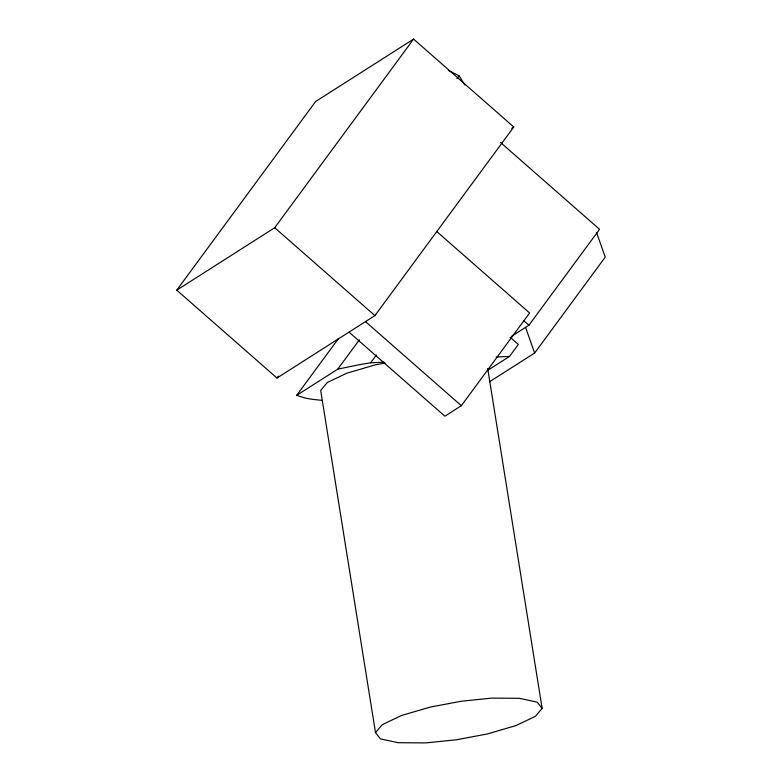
<?xml version="1.0" encoding="UTF-8"?>
<svg xmlns="http://www.w3.org/2000/svg" width="782" height="782" viewBox="0 0 782 782"><rect width="100%" height="100%" fill="white"/><g stroke="black" fill="none" stroke-linecap="round" stroke-linejoin="round"><path stroke-width="1.17" d="M176.761 290.151L315.625 101.523L413.57 39.1L513.774 126.987L374.91 315.615L276.965 378.038L176.761 290.151L274.707 227.728L413.57 39.1M456.962 78.669L459.083 75.786L448.33 70.36M276.965 378.038L278.412 376.074M321.92 400.364L313.201 399.416A120.037 26.598 -9.1 0 1 304.872 397.94L296.681 395.34L338.459 338.586M296.681 395.34L337.775 369.143L359.388 339.799M337.775 369.143L358.136 364.94A121.132 26.832 -9.1 0 1 370.648 362.799L376.406 354.989M349.016 332.125L444.87 416.2L461.351 405.692L529.61 312.976L436.493 231.306M511.487 336.338L528.935 325.224L599.55 229.312L500.47 142.412M487.988 370.15L509.532 356.416L518.339 344.451L510.089 337.218M489.552 381.763L534.634 353.034L605.239 257.122L596.578 232.567M375.497 732.636L382.242 724.689L401.616 715.452L430.403 707.055L461.243 701.239L491.741 698.121L519.443 698.306L537.175 702.148L542.131 708.384L535.396 716.332L516.022 725.569L487.235 733.975L456.395 739.792L425.897 742.9L398.185 742.714L380.453 738.882L375.497 732.636L320.679 390.374L327.414 382.427L346.797 373.2L375.575 364.793L385.067 363.004M511.741 128.287L513.774 126.987M370.648 362.799L384.05 362.183M496.13 357.032L509.532 356.416M523.432 320.395L528.935 325.224M274.707 227.728L374.91 315.615M365.497 321.617L461.351 405.692M459.083 75.786L464.831 85.023M525.572 327.365L534.634 353.034M487.704 368.537L542.131 708.384"/></g></svg>
